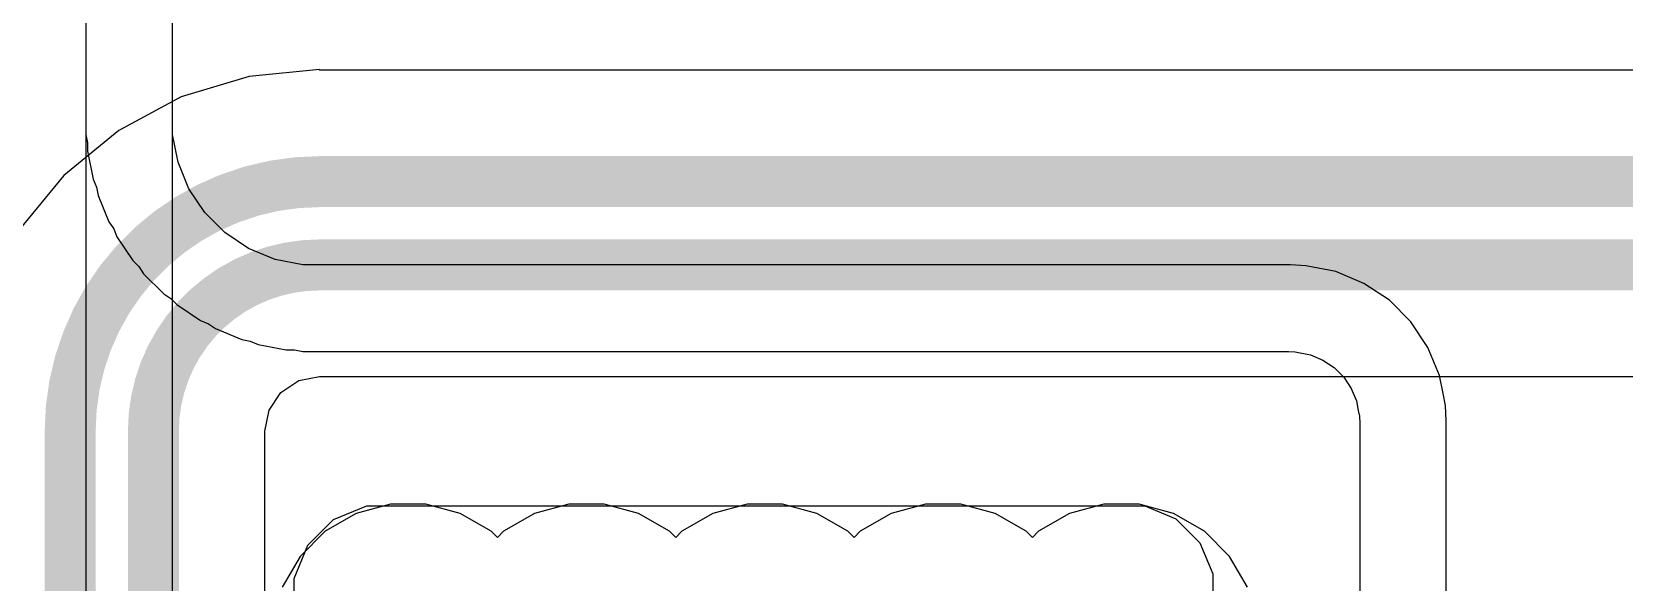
# Model space of a CAD drawing. Header units: inches. Extents: x -18 to 202, y -11 to 119.
# Drawn here: x 25.96 to 35.48, y 29.01 to 32.3 of the extents above; entities that cross this region are included whole.
import ezdxf

# ---------------------------------------------------------------- set-up
doc = ezdxf.new("R2010")
doc.units = ezdxf.units.IN
for name, color, linetype in [('Board Outline', 216, 'Continuous'), ('Bottom Layer', 5, 'Continuous'), ('Ground', 16, 'Continuous'), ('Power', 76, 'Continuous'), ('Top Layer', 1, 'Continuous')]:
    doc.layers.add(name, color=color, linetype=linetype)

msp = doc.modelspace()

# ---------------------------------------------------------------- linework, layer by layer
at = {"layer": 'Board Outline'}
msp.add_lwpolyline([(44.2299, 62.3099, 0.254, 0.254, -3.535496), (7.5647, 62.2891, 0.254, 0.254, 0)], format="xyseb", dxfattribs=at)
at = {"layer": 'Bottom Layer'}
for p, q in [((26.279, 33.909), (26.279, 17.3816)), ((26.797, 17.3816), (26.797, 33.909)), ((28.1005, 29.474), (27.895, 29.419)), ((28.3132, 29.474), (28.1005, 29.474)), ((28.5187, 29.419), (28.3132, 29.474)), ((29.1673, 29.474), (28.9618, 29.419)), ((29.38, 29.474), (29.1673, 29.474)), ((29.5855, 29.419), (29.38, 29.474)), ((30.2341, 29.474), (30.0286, 29.419)), ((30.4469, 29.474), (30.2341, 29.474)), ((30.6524, 29.419), (30.4469, 29.474)), ((31.3009, 29.474), (31.0954, 29.419)), ((31.5137, 29.474), (31.3009, 29.474)), ((31.7192, 29.419), (31.5137, 29.474)), ((32.3677, 29.474), (32.1622, 29.419)), ((32.5805, 29.474), (32.3677, 29.474)), ((32.786, 29.419), (32.5805, 29.474)), ((27.895, 29.419), (27.7107, 29.3126)), ((28.703, 29.3126), (28.5187, 29.419)), ((28.9618, 29.419), (28.7775, 29.3126)), ((29.7698, 29.3126), (29.5855, 29.419)), ((30.0286, 29.419), (29.8444, 29.3126)), ((30.8366, 29.3126), (30.6524, 29.419)), ((31.0954, 29.419), (30.9112, 29.3126)), ((31.9034, 29.3126), (31.7192, 29.419)), ((32.1622, 29.419), (31.978, 29.3126)), ((32.9702, 29.3126), (32.786, 29.419)), ((27.7107, 29.3126), (27.5603, 29.1621)), ((28.7403, 29.2753), (28.703, 29.3126)), ((28.7775, 29.3126), (28.7403, 29.2753)), ((29.8071, 29.2753), (29.7698, 29.3126)), ((29.8444, 29.3126), (29.8071, 29.2753)), ((30.8739, 29.2753), (30.8366, 29.3126)), ((30.9112, 29.3126), (30.8739, 29.2753)), ((31.9407, 29.2753), (31.9034, 29.3126)), ((31.978, 29.3126), (31.9407, 29.2753)), ((33.1206, 29.1621), (32.9702, 29.3126)), ((27.5603, 29.1621), (27.4539, 28.9779)), ((33.227, 28.9779), (33.1206, 29.1621))]:
    msp.add_line(p, q, dxfattribs=at)
at = {"layer": 'Ground'}
for p, q in [((26.279, 33.9605), (26.279, 31.6846)), ((26.797, 31.6846), (26.797, 33.9605)), ((26.279, 31.6846), (26.289, 31.6346)), ((26.289, 31.6346), (26.289, 31.5836)), ((26.8303, 31.5174), (26.797, 31.6846)), ((26.289, 31.5836), (26.3223, 31.4163)), ((26.8955, 31.3598), (26.8303, 31.5174)), ((26.3223, 31.4163), (26.3418, 31.3692)), ((26.3418, 31.3692), (26.3517, 31.3191)), ((26.9903, 31.2179), (26.8955, 31.3598)), ((26.3517, 31.3191), (26.417, 31.1616)), ((26.417, 31.1616), (26.4454, 31.1191)), ((27.1109, 31.0973), (26.9903, 31.2179)), ((26.4454, 31.1191), (26.4649, 31.072)), ((26.4649, 31.072), (26.5596, 30.9302)), ((27.2527, 31.0026), (27.1109, 31.0973)), ((27.4103, 30.9373), (27.2527, 31.0026)), ((26.5596, 30.9302), (26.5957, 30.8941)), ((26.5957, 30.8941), (26.6241, 30.8517)), ((27.5776, 30.904), (27.4103, 30.9373)), ((27.6629, 30.904), (27.5776, 30.904)), ((33.485, 30.904), (27.6629, 30.904)), ((27.6629, 30.904), (27.6629, 30.904)), ((33.5763, 30.8995), (33.485, 30.904)), ((33.7555, 30.8639), (33.5763, 30.8995)), ((33.9243, 30.794), (33.7555, 30.8639)), ((26.6241, 30.8517), (26.7447, 30.7311)), ((34.0762, 30.6925), (33.9243, 30.794)), ((26.7447, 30.7311), (26.7871, 30.7028)), ((26.7871, 30.7028), (26.8232, 30.6667)), ((34.2054, 30.5633), (34.0762, 30.6925)), ((26.8232, 30.6667), (26.965, 30.5719)), ((26.965, 30.5719), (27.0121, 30.5524)), ((27.0121, 30.5524), (27.0545, 30.5241)), ((27.0545, 30.5241), (27.2121, 30.4588)), ((34.3069, 30.4113), (34.2054, 30.5633)), ((27.2121, 30.4588), (27.2621, 30.4488)), ((27.2621, 30.4488), (27.3093, 30.4293)), ((27.3093, 30.4293), (27.4766, 30.396)), ((27.4766, 30.396), (27.5276, 30.396)), ((27.5276, 30.396), (27.5776, 30.3861)), ((27.5776, 30.3861), (27.6629, 30.3861)), ((27.6629, 30.3861), (27.6629, 30.3861)), ((27.6629, 30.3861), (33.4722, 30.3861)), ((33.4722, 30.3861), (33.5128, 30.3841)), ((34.3769, 30.2425), (34.3069, 30.4113)), ((33.5128, 30.3841), (33.6044, 30.3658)), ((33.6044, 30.3658), (33.679, 30.335)), ((33.679, 30.335), (33.7461, 30.2901)), ((33.7461, 30.2901), (33.8031, 30.2331)), ((33.8031, 30.2331), (33.8479, 30.166)), ((34.3982, 30.1353), (34.3769, 30.2425)), ((33.8479, 30.166), (33.8788, 30.0915)), ((34.4125, 30.0633), (34.3982, 30.1353)), ((33.8788, 30.0915), (33.8902, 30.0343)), ((33.8902, 30.0343), (33.8902, 30.0343)), ((33.8902, 30.0343), (33.8902, 30.0343)), ((33.8902, 30.0343), (33.897, 29.9998)), ((34.417, 29.9722), (34.4125, 30.0633)), ((33.897, 29.9998), (33.899, 29.959)), ((33.899, 29.959), (33.899, 20.7262)), ((34.417, 29.972), (34.417, 29.9722)), ((34.417, 20.7135), (34.417, 29.972)), ((34.417, 29.972), (34.417, 29.972)), ((34.417, 29.972), (34.417, 29.972))]:
    msp.add_line(p, q, dxfattribs=at)
at = {"layer": 'Power'}
for p, q in [((28.1005, 29.474), (27.895, 29.419)), ((28.3132, 29.474), (28.1005, 29.474)), ((28.5187, 29.419), (28.3132, 29.474)), ((29.1673, 29.474), (28.9618, 29.419)), ((29.38, 29.474), (29.1673, 29.474)), ((29.5855, 29.419), (29.38, 29.474)), ((30.2341, 29.474), (30.0286, 29.419)), ((30.4469, 29.474), (30.2341, 29.474)), ((30.6524, 29.419), (30.4469, 29.474)), ((31.3009, 29.474), (31.0954, 29.419)), ((31.5137, 29.474), (31.3009, 29.474)), ((31.7192, 29.419), (31.5137, 29.474)), ((32.3677, 29.474), (32.1622, 29.419)), ((32.5805, 29.474), (32.3677, 29.474)), ((32.786, 29.419), (32.5805, 29.474)), ((27.895, 29.419), (27.7107, 29.3126)), ((28.703, 29.3126), (28.5187, 29.419)), ((28.9618, 29.419), (28.7775, 29.3126)), ((29.7698, 29.3126), (29.5855, 29.419)), ((30.0286, 29.419), (29.8444, 29.3126)), ((30.8366, 29.3126), (30.6524, 29.419)), ((31.0954, 29.419), (30.9112, 29.3126)), ((31.9034, 29.3126), (31.7192, 29.419)), ((32.1622, 29.419), (31.978, 29.3126)), ((32.9702, 29.3126), (32.786, 29.419)), ((27.7107, 29.3126), (27.5603, 29.1621)), ((28.7403, 29.2753), (28.703, 29.3126)), ((28.7775, 29.3126), (28.7403, 29.2753)), ((29.8071, 29.2753), (29.7698, 29.3126)), ((29.8444, 29.3126), (29.8071, 29.2753)), ((30.8739, 29.2753), (30.8366, 29.3126)), ((30.9112, 29.3126), (30.8739, 29.2753)), ((31.9407, 29.2753), (31.9034, 29.3126)), ((31.978, 29.3126), (31.9407, 29.2753)), ((33.1206, 29.1621), (32.9702, 29.3126)), ((27.5603, 29.1621), (27.4539, 28.9779)), ((33.227, 28.9779), (33.1206, 29.1621))]:
    msp.add_line(p, q, dxfattribs=at)
at = {"layer": 'Top Layer'}
for p, q in [((27.2553, 32.0312), (26.8496, 31.9081)), ((27.6773, 32.0728), (27.2553, 32.0312)), ((27.6773, 32.0681), (27.6773, 32.0728)), ((37.9132, 32.0681), (27.6773, 32.0681)), ((26.8496, 31.9081), (26.4756, 31.7083)), ((26.4756, 31.7083), (26.1478, 31.4393)), ((26.1478, 31.4393), (25.8788, 31.1115)), ((27.4457, 30.1414), (27.552, 30.2124)), ((27.552, 30.2124), (27.6773, 30.2373)), ((27.6773, 30.2373), (27.6773, 30.238)), ((27.6773, 30.238), (37.8958, 30.238)), ((27.3747, 30.0351), (27.4457, 30.1414)), ((27.3498, 29.9098), (27.3747, 30.0351)), ((27.349, 25.3804), (27.349, 29.9098)), ((27.349, 29.9098), (27.3498, 29.9098)), ((27.76, 29.3815), (27.9592, 29.464)), ((27.9592, 29.464), (28.067, 29.464)), ((28.067, 29.464), (28.067, 29.464)), ((28.067, 29.464), (32.512, 29.464)), ((32.512, 29.464), (32.613, 29.464)), ((32.613, 29.464), (32.7998, 29.3867)), ((27.6076, 29.229), (27.76, 29.3815)), ((32.7998, 29.3867), (32.9427, 29.2438)), ((32.9427, 29.2438), (33.02, 29.057)), ((27.5251, 29.0299), (27.6076, 29.229)), ((33.02, 29.057), (33.02, 28.956)), ((27.5251, 28.9221), (27.5251, 29.0299))]:
    msp.add_line(p, q, dxfattribs=at)
for points in [[(26.1851, 29.9098, 0.3048, 0.3048, -0.414214), (27.6773, 31.402, 0.3048, 0.3048, 0)], [(27.6773, 31.402, 0.3048, 0.3048, 0), (37.9132, 31.402, 0.3048, 0.3048, 0)], [(26.6829, 29.9098, 0.3048, 0.3048, -0.414214), (27.6773, 30.9041, 0.3048, 0.3048, 0)], [(27.6773, 30.9041, 0.3048, 0.3048, 0), (37.9132, 30.9041, 0.3048, 0.3048, 0)], [(26.1851, 4.73, 0.3048, 0.3048, 0), (26.1851, 29.9098, 0.3048, 0.3048, 0)], [(26.6829, 3.6998, 0.3048, 0.3048, 0), (26.6829, 29.9098, 0.3048, 0.3048, 0)]]:
    msp.add_lwpolyline(points, format="xyseb", dxfattribs=at)
for points in [[(27.6011, 31.402, 0.1524, 0.1524, 1), (27.7535, 31.402, 0.1524, 0.1524, 1)], [(27.6011, 31.402, 0.1524, 0.1524, 1), (27.7535, 31.402, 0.1524, 0.1524, 1)], [(27.6011, 30.9041, 0.1524, 0.1524, 1), (27.7535, 30.9041, 0.1524, 0.1524, 1)], [(27.6011, 30.9041, 0.1524, 0.1524, 1), (27.7535, 30.9041, 0.1524, 0.1524, 1)], [(26.1089, 29.9098, 0.1524, 0.1524, 1), (26.2613, 29.9098, 0.1524, 0.1524, 1)], [(26.1089, 29.9098, 0.1524, 0.1524, 1), (26.2613, 29.9098, 0.1524, 0.1524, 1)], [(26.6067, 29.9098, 0.1524, 0.1524, 1), (26.7591, 29.9098, 0.1524, 0.1524, 1)], [(26.6067, 29.9098, 0.1524, 0.1524, 1), (26.7591, 29.9098, 0.1524, 0.1524, 1)]]:
    msp.add_lwpolyline(points, format="xyseb", close=True, dxfattribs=at)

doc.saveas('drawing.dxf')
